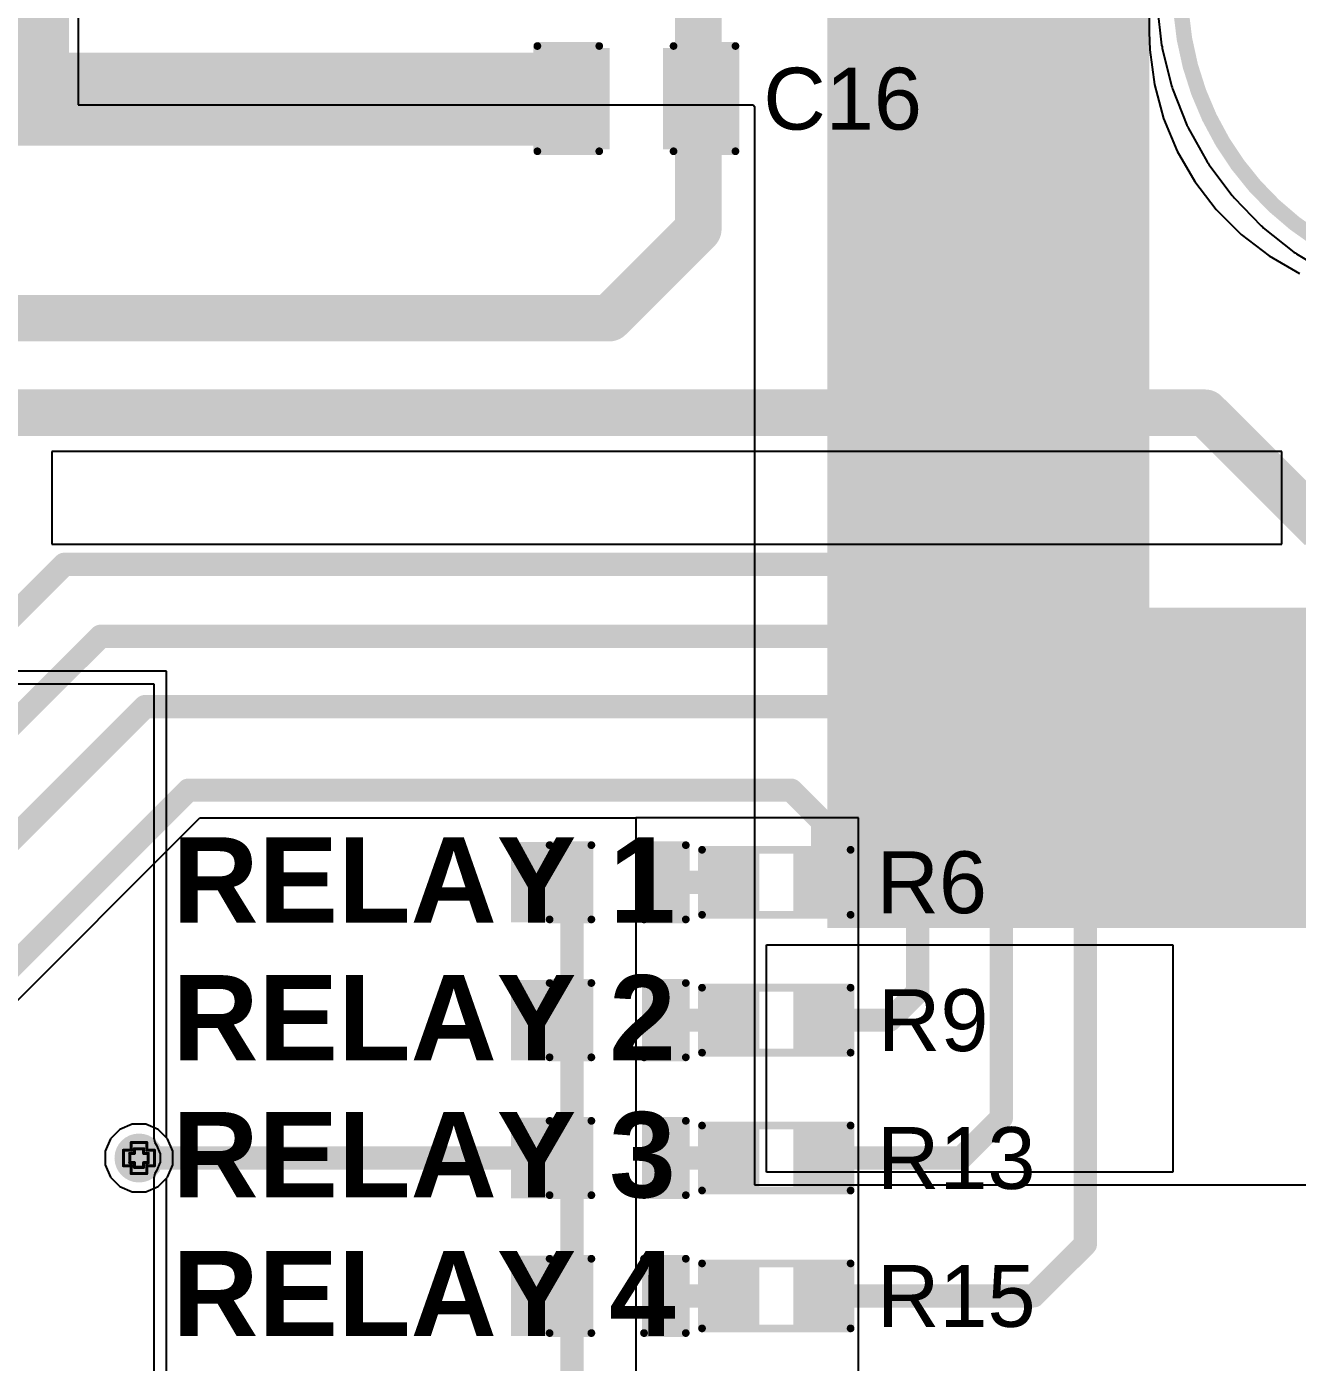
# Model space of a CAD drawing. Header units: inches. Extents: x -7 to 5163, y -3 to 5149.
# Drawn here: x 60.47 to 81.32, y 139.91 to 161.84 of the extents above; entities that cross this region are included whole.
import ezdxf

# ---------------------------------------------------------------- set-up
doc = ezdxf.new("R2010")
doc.units = ezdxf.units.IN
for name, color, linetype in [('Board Outline', 216, 'Continuous'), ('Bottom Layer', 5, 'Continuous'), ('Bottom Solder', 6, 'Continuous'), ('Drill Drawing', 1, 'Continuous'), ('GND', 76, 'Continuous'), ('PWR', 16, 'Continuous'), ('Top Layer', 1, 'Continuous'), ('Top Overlay', 2, 'Continuous'), ('Top Paste', 8, 'Continuous'), ('Top Solder', 216, 'Continuous'), ('Via Holes', 16, 'Continuous')]:
    doc.layers.add(name, color=color, linetype=linetype)
doc.styles.add('Arial', font='', dxfattribs={"height": 0.2})
doc.styles.add('Arial_Bold', font='', dxfattribs={"height": 0.2})
doc.styles.get('Arial').set_extended_font_data('Arial')
doc.styles.get('Arial_Bold').set_extended_font_data('Arial', bold=True)

# ---------------------------------------------------------------- blocks, each defined once
blk = doc.blocks.new('R___0603_19')
at = {"layer": 'Top Layer'}
for points in [[(-0.381, 0.4445), (-0.381, -0.4445), (-1.143, -0.4445), (-1.143, 0.4445)], [(1.143, 0.4445), (1.143, -0.4445), (0.381, -0.4445), (0.381, 0.4445)]]:
    blk.add_hatch(color=1, dxfattribs=at).paths.add_polyline_path(points)
at = {"layer": 'Top Paste'}
for points in [[(-0.381, 0.4445), (-0.381, -0.4445), (-1.143, -0.4445), (-1.143, 0.4445)], [(1.143, 0.4445), (1.143, -0.4445), (0.381, -0.4445), (0.381, 0.4445)]]:
    blk.add_hatch(color=8, dxfattribs=at).paths.add_polyline_path(points)
at = {"layer": 'Top Solder'}
for points in [[(-0.2794, 0.5461), (-0.2794, -0.5461), (-1.2446, -0.5461), (-1.2446, 0.5461)], [(1.2446, 0.5461), (1.2446, -0.5461), (0.2794, -0.5461), (0.2794, 0.5461)]]:
    blk.add_hatch(color=216, dxfattribs=at).paths.add_polyline_path(points)
at = {"layer": 'Top Overlay'}
for points in [[(-1.2192, -0.5334, 0.127, 0.127, 0), (-1.2192, 0.5334, 0.127, 0.127, 0)], [(-1.2192, 0.5334, 0.127, 0.127, 0), (1.2192, 0.5334, 0.127, 0.127, 0)], [(1.2192, -0.5334, 0.127, 0.127, 0), (1.2192, 0.5334, 0.127, 0.127, 0)], [(-1.2192, -0.5334, 0.127, 0.127, 0), (1.2192, -0.5334, 0.127, 0.127, 0)]]:
    blk.add_lwpolyline(points, format="xyseb", dxfattribs=at)
for points in [[(-1.25095, 0.5334, 0.0635, 0.0635, 1), (-1.18745, 0.5334, 0.0635, 0.0635, 1)], [(-1.25095, 0.5334, 0.0635, 0.0635, 1), (-1.18745, 0.5334, 0.0635, 0.0635, 1)], [(1.18745, 0.5334, 0.0635, 0.0635, 1), (1.25095, 0.5334, 0.0635, 0.0635, 1)], [(1.18745, 0.5334, 0.0635, 0.0635, 1), (1.25095, 0.5334, 0.0635, 0.0635, 1)], [(-1.25095, -0.5334, 0.0635, 0.0635, 1), (-1.18745, -0.5334, 0.0635, 0.0635, 1)], [(-1.25095, -0.5334, 0.0635, 0.0635, 1), (-1.18745, -0.5334, 0.0635, 0.0635, 1)], [(1.18745, -0.5334, 0.0635, 0.0635, 1), (1.25095, -0.5334, 0.0635, 0.0635, 1)], [(1.18745, -0.5334, 0.0635, 0.0635, 1), (1.25095, -0.5334, 0.0635, 0.0635, 1)]]:
    blk.add_lwpolyline(points, format="xyseb", close=True, dxfattribs=at)
blk = doc.blocks.new('R___0603_21')
at = {"layer": 'Top Layer'}
for points in [[(-0.381, 0.4445), (-0.381, -0.4445), (-1.143, -0.4445), (-1.143, 0.4445)], [(1.143, 0.4445), (1.143, -0.4445), (0.381, -0.4445), (0.381, 0.4445)]]:
    blk.add_hatch(color=1, dxfattribs=at).paths.add_polyline_path(points)
at = {"layer": 'Top Paste'}
for points in [[(-0.381, 0.4445), (-0.381, -0.4445), (-1.143, -0.4445), (-1.143, 0.4445)], [(1.143, 0.4445), (1.143, -0.4445), (0.381, -0.4445), (0.381, 0.4445)]]:
    blk.add_hatch(color=8, dxfattribs=at).paths.add_polyline_path(points)
at = {"layer": 'Top Solder'}
for points in [[(-0.2794, 0.5461), (-0.2794, -0.5461), (-1.2446, -0.5461), (-1.2446, 0.5461)], [(1.2446, 0.5461), (1.2446, -0.5461), (0.2794, -0.5461), (0.2794, 0.5461)]]:
    blk.add_hatch(color=216, dxfattribs=at).paths.add_polyline_path(points)
at = {"layer": 'Top Overlay'}
for points in [[(-1.2192, 0.5334, 0.127, 0.127, 0), (1.2192, 0.5334, 0.127, 0.127, 0)], [(-1.2192, -0.5334, 0.127, 0.127, 0), (-1.2192, 0.5334, 0.127, 0.127, 0)], [(1.2192, -0.5334, 0.127, 0.127, 0), (1.2192, 0.5334, 0.127, 0.127, 0)], [(-1.2192, -0.5334, 0.127, 0.127, 0), (1.2192, -0.5334, 0.127, 0.127, 0)]]:
    blk.add_lwpolyline(points, format="xyseb", dxfattribs=at)
for points in [[(-1.25095, 0.5334, 0.0635, 0.0635, 1), (-1.18745, 0.5334, 0.0635, 0.0635, 1)], [(-1.25095, 0.5334, 0.0635, 0.0635, 1), (-1.18745, 0.5334, 0.0635, 0.0635, 1)], [(1.18745, 0.5334, 0.0635, 0.0635, 1), (1.25095, 0.5334, 0.0635, 0.0635, 1)], [(1.18745, 0.5334, 0.0635, 0.0635, 1), (1.25095, 0.5334, 0.0635, 0.0635, 1)], [(-1.25095, -0.5334, 0.0635, 0.0635, 1), (-1.18745, -0.5334, 0.0635, 0.0635, 1)], [(-1.25095, -0.5334, 0.0635, 0.0635, 1), (-1.18745, -0.5334, 0.0635, 0.0635, 1)], [(1.18745, -0.5334, 0.0635, 0.0635, 1), (1.25095, -0.5334, 0.0635, 0.0635, 1)], [(1.18745, -0.5334, 0.0635, 0.0635, 1), (1.25095, -0.5334, 0.0635, 0.0635, 1)]]:
    blk.add_lwpolyline(points, format="xyseb", close=True, dxfattribs=at)
blk = doc.blocks.new('R___0603_25')
at = {"layer": 'Top Layer'}
for points in [[(-0.381, 0.4445), (-0.381, -0.4445), (-1.143, -0.4445), (-1.143, 0.4445)], [(1.143, 0.4445), (1.143, -0.4445), (0.381, -0.4445), (0.381, 0.4445)]]:
    blk.add_hatch(color=1, dxfattribs=at).paths.add_polyline_path(points)
at = {"layer": 'Top Paste'}
for points in [[(-0.381, 0.4445), (-0.381, -0.4445), (-1.143, -0.4445), (-1.143, 0.4445)], [(1.143, 0.4445), (1.143, -0.4445), (0.381, -0.4445), (0.381, 0.4445)]]:
    blk.add_hatch(color=8, dxfattribs=at).paths.add_polyline_path(points)
at = {"layer": 'Top Solder'}
for points in [[(-0.2794, 0.5461), (-0.2794, -0.5461), (-1.2446, -0.5461), (-1.2446, 0.5461)], [(1.2446, 0.5461), (1.2446, -0.5461), (0.2794, -0.5461), (0.2794, 0.5461)]]:
    blk.add_hatch(color=216, dxfattribs=at).paths.add_polyline_path(points)
at = {"layer": 'Top Overlay'}
for points in [[(-1.2192, 0.5334, 0.127, 0.127, 0), (1.2192, 0.5334, 0.127, 0.127, 0)], [(-1.2192, -0.5334, 0.127, 0.127, 0), (-1.2192, 0.5334, 0.127, 0.127, 0)], [(1.2192, -0.5334, 0.127, 0.127, 0), (1.2192, 0.5334, 0.127, 0.127, 0)], [(-1.2192, -0.5334, 0.127, 0.127, 0), (1.2192, -0.5334, 0.127, 0.127, 0)]]:
    blk.add_lwpolyline(points, format="xyseb", dxfattribs=at)
for points in [[(-1.25095, 0.5334, 0.0635, 0.0635, 1), (-1.18745, 0.5334, 0.0635, 0.0635, 1)], [(-1.25095, 0.5334, 0.0635, 0.0635, 1), (-1.18745, 0.5334, 0.0635, 0.0635, 1)], [(1.18745, 0.5334, 0.0635, 0.0635, 1), (1.25095, 0.5334, 0.0635, 0.0635, 1)], [(1.18745, 0.5334, 0.0635, 0.0635, 1), (1.25095, 0.5334, 0.0635, 0.0635, 1)], [(-1.25095, -0.5334, 0.0635, 0.0635, 1), (-1.18745, -0.5334, 0.0635, 0.0635, 1)], [(-1.25095, -0.5334, 0.0635, 0.0635, 1), (-1.18745, -0.5334, 0.0635, 0.0635, 1)], [(1.18745, -0.5334, 0.0635, 0.0635, 1), (1.25095, -0.5334, 0.0635, 0.0635, 1)], [(1.18745, -0.5334, 0.0635, 0.0635, 1), (1.25095, -0.5334, 0.0635, 0.0635, 1)]]:
    blk.add_lwpolyline(points, format="xyseb", close=True, dxfattribs=at)
blk = doc.blocks.new('R___0603_28')
at = {"layer": 'Top Layer'}
for points in [[(-0.381, 0.4445), (-0.381, -0.4445), (-1.143, -0.4445), (-1.143, 0.4445)], [(1.143, 0.4445), (1.143, -0.4445), (0.381, -0.4445), (0.381, 0.4445)]]:
    blk.add_hatch(color=1, dxfattribs=at).paths.add_polyline_path(points)
at = {"layer": 'Top Paste'}
for points in [[(-0.381, 0.4445), (-0.381, -0.4445), (-1.143, -0.4445), (-1.143, 0.4445)], [(1.143, 0.4445), (1.143, -0.4445), (0.381, -0.4445), (0.381, 0.4445)]]:
    blk.add_hatch(color=8, dxfattribs=at).paths.add_polyline_path(points)
at = {"layer": 'Top Solder'}
for points in [[(-0.2794, 0.5461), (-0.2794, -0.5461), (-1.2446, -0.5461), (-1.2446, 0.5461)], [(1.2446, 0.5461), (1.2446, -0.5461), (0.2794, -0.5461), (0.2794, 0.5461)]]:
    blk.add_hatch(color=216, dxfattribs=at).paths.add_polyline_path(points)
at = {"layer": 'Top Overlay'}
for points in [[(-1.2192, 0.5334, 0.127, 0.127, 0), (1.2192, 0.5334, 0.127, 0.127, 0)], [(-1.2192, -0.5334, 0.127, 0.127, 0), (-1.2192, 0.5334, 0.127, 0.127, 0)], [(1.2192, -0.5334, 0.127, 0.127, 0), (1.2192, 0.5334, 0.127, 0.127, 0)], [(-1.2192, -0.5334, 0.127, 0.127, 0), (1.2192, -0.5334, 0.127, 0.127, 0)]]:
    blk.add_lwpolyline(points, format="xyseb", dxfattribs=at)
for points in [[(-1.25095, 0.5334, 0.0635, 0.0635, 1), (-1.18745, 0.5334, 0.0635, 0.0635, 1)], [(-1.25095, 0.5334, 0.0635, 0.0635, 1), (-1.18745, 0.5334, 0.0635, 0.0635, 1)], [(1.18745, 0.5334, 0.0635, 0.0635, 1), (1.25095, 0.5334, 0.0635, 0.0635, 1)], [(1.18745, 0.5334, 0.0635, 0.0635, 1), (1.25095, 0.5334, 0.0635, 0.0635, 1)], [(-1.25095, -0.5334, 0.0635, 0.0635, 1), (-1.18745, -0.5334, 0.0635, 0.0635, 1)], [(-1.25095, -0.5334, 0.0635, 0.0635, 1), (-1.18745, -0.5334, 0.0635, 0.0635, 1)], [(1.18745, -0.5334, 0.0635, 0.0635, 1), (1.25095, -0.5334, 0.0635, 0.0635, 1)], [(1.18745, -0.5334, 0.0635, 0.0635, 1), (1.25095, -0.5334, 0.0635, 0.0635, 1)]]:
    blk.add_lwpolyline(points, format="xyseb", close=True, dxfattribs=at)
blk = doc.blocks.new('LED_0603_37')
at = {"layer": 'Top Layer'}
for points in [[(-1, 0.5), (-0.5, 0.5), (-0.5, -0.5), (-1, -0.5)], [(0.5, 0.5), (1, 0.5), (1, -0.5), (0.5, -0.5)]]:
    blk.add_hatch(color=1, dxfattribs=at).paths.add_polyline_path(points)
at = {"layer": 'Top Overlay'}
blk.add_hatch(color=2, dxfattribs=at).paths.add_polyline_path([(1.118, -0.66), (1.753, -0.66), (1.753, 0.66), (1.118, 0.66)])
at = {"layer": 'Top Paste'}
for points in [[(-1, 0.5), (-0.5, 0.5), (-0.5, -0.5), (-1, -0.5)], [(0.5, 0.5), (1, 0.5), (1, -0.5), (0.5, -0.5)]]:
    blk.add_hatch(color=8, dxfattribs=at).paths.add_polyline_path(points)
at = {"layer": 'Top Solder'}
for points in [[(-1.102, 0.602), (-0.398, 0.602), (-0.398, -0.602), (-1.102, -0.602)], [(0.398, 0.602), (1.102, 0.602), (1.102, -0.602), (0.398, -0.602)]]:
    blk.add_hatch(color=216, dxfattribs=at).paths.add_polyline_path(points)
at = {"layer": 'Top Overlay'}
for points in [[(-1.118, 0.61, 0.127, 0.127, 0), (-1.118, -0.61, 0.127, 0.127, 0)], [(-0.432, 0.61, 0.127, 0.127, 0), (-1.118, 0.61, 0.127, 0.127, 0)], [(1.118, 0.61, 0.127, 0.127, 0), (0.432, 0.61, 0.127, 0.127, 0)], [(1.118, 0.61, 0.127, 0.127, 0), (1.118, -0.61, 0.127, 0.127, 0)], [(-0.432, -0.61, 0.127, 0.127, 0), (-1.118, -0.61, 0.127, 0.127, 0)], [(1.118, -0.61, 0.127, 0.127, 0), (0.432, -0.61, 0.127, 0.127, 0)]]:
    blk.add_lwpolyline(points, format="xyseb", dxfattribs=at)
for points in [[(-1.149, 0.61, 0.0635, 0.0635, 1), (-1.086, 0.61, 0.0635, 0.0635, 1)], [(-1.149, 0.61, 0.0635, 0.0635, 1), (-1.086, 0.61, 0.0635, 0.0635, 1)], [(-0.464, 0.61, 0.0635, 0.0635, 1), (-0.4, 0.61, 0.0635, 0.0635, 1)], [(0.4, 0.61, 0.0635, 0.0635, 1), (0.464, 0.61, 0.0635, 0.0635, 1)], [(1.086, 0.61, 0.0635, 0.0635, 1), (1.149, 0.61, 0.0635, 0.0635, 1)], [(1.086, 0.61, 0.0635, 0.0635, 1), (1.149, 0.61, 0.0635, 0.0635, 1)], [(-1.149, -0.61, 0.0635, 0.0635, 1), (-1.086, -0.61, 0.0635, 0.0635, 1)], [(-1.149, -0.61, 0.0635, 0.0635, 1), (-1.086, -0.61, 0.0635, 0.0635, 1)], [(-0.464, -0.61, 0.0635, 0.0635, 1), (-0.4, -0.61, 0.0635, 0.0635, 1)], [(0.4, -0.61, 0.0635, 0.0635, 1), (0.464, -0.61, 0.0635, 0.0635, 1)], [(1.086, -0.61, 0.0635, 0.0635, 1), (1.149, -0.61, 0.0635, 0.0635, 1)], [(1.086, -0.61, 0.0635, 0.0635, 1), (1.149, -0.61, 0.0635, 0.0635, 1)]]:
    blk.add_lwpolyline(points, format="xyseb", close=True, dxfattribs=at)
blk = doc.blocks.new('LED_0603_39')
at = {"layer": 'Top Layer'}
for points in [[(-1, 0.5), (-0.5, 0.5), (-0.5, -0.5), (-1, -0.5)], [(0.5, 0.5), (1, 0.5), (1, -0.5), (0.5, -0.5)]]:
    blk.add_hatch(color=1, dxfattribs=at).paths.add_polyline_path(points)
at = {"layer": 'Top Overlay'}
blk.add_hatch(color=2, dxfattribs=at).paths.add_polyline_path([(1.118, -0.66), (1.753, -0.66), (1.753, 0.66), (1.118, 0.66)])
at = {"layer": 'Top Paste'}
for points in [[(-1, 0.5), (-0.5, 0.5), (-0.5, -0.5), (-1, -0.5)], [(0.5, 0.5), (1, 0.5), (1, -0.5), (0.5, -0.5)]]:
    blk.add_hatch(color=8, dxfattribs=at).paths.add_polyline_path(points)
at = {"layer": 'Top Solder'}
for points in [[(-1.102, 0.602), (-0.398, 0.602), (-0.398, -0.602), (-1.102, -0.602)], [(0.398, 0.602), (1.102, 0.602), (1.102, -0.602), (0.398, -0.602)]]:
    blk.add_hatch(color=216, dxfattribs=at).paths.add_polyline_path(points)
at = {"layer": 'Top Overlay'}
for points in [[(-0.432, 0.61, 0.127, 0.127, 0), (-1.118, 0.61, 0.127, 0.127, 0)], [(-1.118, 0.61, 0.127, 0.127, 0), (-1.118, -0.61, 0.127, 0.127, 0)], [(1.118, 0.61, 0.127, 0.127, 0), (0.432, 0.61, 0.127, 0.127, 0)], [(1.118, 0.61, 0.127, 0.127, 0), (1.118, -0.61, 0.127, 0.127, 0)], [(-0.432, -0.61, 0.127, 0.127, 0), (-1.118, -0.61, 0.127, 0.127, 0)], [(1.118, -0.61, 0.127, 0.127, 0), (0.432, -0.61, 0.127, 0.127, 0)]]:
    blk.add_lwpolyline(points, format="xyseb", dxfattribs=at)
for points in [[(-1.149, 0.61, 0.0635, 0.0635, 1), (-1.086, 0.61, 0.0635, 0.0635, 1)], [(-1.149, 0.61, 0.0635, 0.0635, 1), (-1.086, 0.61, 0.0635, 0.0635, 1)], [(-0.464, 0.61, 0.0635, 0.0635, 1), (-0.4, 0.61, 0.0635, 0.0635, 1)], [(0.4, 0.61, 0.0635, 0.0635, 1), (0.464, 0.61, 0.0635, 0.0635, 1)], [(1.086, 0.61, 0.0635, 0.0635, 1), (1.149, 0.61, 0.0635, 0.0635, 1)], [(1.086, 0.61, 0.0635, 0.0635, 1), (1.149, 0.61, 0.0635, 0.0635, 1)], [(-1.149, -0.61, 0.0635, 0.0635, 1), (-1.086, -0.61, 0.0635, 0.0635, 1)], [(-1.149, -0.61, 0.0635, 0.0635, 1), (-1.086, -0.61, 0.0635, 0.0635, 1)], [(-0.464, -0.61, 0.0635, 0.0635, 1), (-0.4, -0.61, 0.0635, 0.0635, 1)], [(0.4, -0.61, 0.0635, 0.0635, 1), (0.464, -0.61, 0.0635, 0.0635, 1)], [(1.086, -0.61, 0.0635, 0.0635, 1), (1.149, -0.61, 0.0635, 0.0635, 1)], [(1.086, -0.61, 0.0635, 0.0635, 1), (1.149, -0.61, 0.0635, 0.0635, 1)]]:
    blk.add_lwpolyline(points, format="xyseb", close=True, dxfattribs=at)
blk = doc.blocks.new('LED_0603_41')
at = {"layer": 'Top Layer'}
for points in [[(-1, 0.5), (-0.5, 0.5), (-0.5, -0.5), (-1, -0.5)], [(0.5, 0.5), (1, 0.5), (1, -0.5), (0.5, -0.5)]]:
    blk.add_hatch(color=1, dxfattribs=at).paths.add_polyline_path(points)
at = {"layer": 'Top Overlay'}
blk.add_hatch(color=2, dxfattribs=at).paths.add_polyline_path([(1.118, -0.66), (1.753, -0.66), (1.753, 0.66), (1.118, 0.66)])
at = {"layer": 'Top Paste'}
for points in [[(-1, 0.5), (-0.5, 0.5), (-0.5, -0.5), (-1, -0.5)], [(0.5, 0.5), (1, 0.5), (1, -0.5), (0.5, -0.5)]]:
    blk.add_hatch(color=8, dxfattribs=at).paths.add_polyline_path(points)
at = {"layer": 'Top Solder'}
for points in [[(-1.102, 0.602), (-0.398, 0.602), (-0.398, -0.602), (-1.102, -0.602)], [(0.398, 0.602), (1.102, 0.602), (1.102, -0.602), (0.398, -0.602)]]:
    blk.add_hatch(color=216, dxfattribs=at).paths.add_polyline_path(points)
at = {"layer": 'Top Overlay'}
for points in [[(-0.432, 0.61, 0.127, 0.127, 0), (-1.118, 0.61, 0.127, 0.127, 0)], [(-1.118, 0.61, 0.127, 0.127, 0), (-1.118, -0.61, 0.127, 0.127, 0)], [(1.118, 0.61, 0.127, 0.127, 0), (0.432, 0.61, 0.127, 0.127, 0)], [(1.118, 0.61, 0.127, 0.127, 0), (1.118, -0.61, 0.127, 0.127, 0)], [(-0.432, -0.61, 0.127, 0.127, 0), (-1.118, -0.61, 0.127, 0.127, 0)], [(1.118, -0.61, 0.127, 0.127, 0), (0.432, -0.61, 0.127, 0.127, 0)]]:
    blk.add_lwpolyline(points, format="xyseb", dxfattribs=at)
for points in [[(-1.149, 0.61, 0.0635, 0.0635, 1), (-1.086, 0.61, 0.0635, 0.0635, 1)], [(-1.149, 0.61, 0.0635, 0.0635, 1), (-1.086, 0.61, 0.0635, 0.0635, 1)], [(-0.464, 0.61, 0.0635, 0.0635, 1), (-0.4, 0.61, 0.0635, 0.0635, 1)], [(0.4, 0.61, 0.0635, 0.0635, 1), (0.464, 0.61, 0.0635, 0.0635, 1)], [(1.086, 0.61, 0.0635, 0.0635, 1), (1.149, 0.61, 0.0635, 0.0635, 1)], [(1.086, 0.61, 0.0635, 0.0635, 1), (1.149, 0.61, 0.0635, 0.0635, 1)], [(-1.149, -0.61, 0.0635, 0.0635, 1), (-1.086, -0.61, 0.0635, 0.0635, 1)], [(-1.149, -0.61, 0.0635, 0.0635, 1), (-1.086, -0.61, 0.0635, 0.0635, 1)], [(-0.464, -0.61, 0.0635, 0.0635, 1), (-0.4, -0.61, 0.0635, 0.0635, 1)], [(0.4, -0.61, 0.0635, 0.0635, 1), (0.464, -0.61, 0.0635, 0.0635, 1)], [(1.086, -0.61, 0.0635, 0.0635, 1), (1.149, -0.61, 0.0635, 0.0635, 1)], [(1.086, -0.61, 0.0635, 0.0635, 1), (1.149, -0.61, 0.0635, 0.0635, 1)]]:
    blk.add_lwpolyline(points, format="xyseb", close=True, dxfattribs=at)
blk = doc.blocks.new('LED_0603_43')
at = {"layer": 'Top Layer'}
for points in [[(-1, 0.5), (-0.5, 0.5), (-0.5, -0.5), (-1, -0.5)], [(0.5, 0.5), (1, 0.5), (1, -0.5), (0.5, -0.5)]]:
    blk.add_hatch(color=1, dxfattribs=at).paths.add_polyline_path(points)
at = {"layer": 'Top Overlay'}
blk.add_hatch(color=2, dxfattribs=at).paths.add_polyline_path([(1.118, -0.66), (1.753, -0.66), (1.753, 0.66), (1.118, 0.66)])
at = {"layer": 'Top Paste'}
for points in [[(-1, 0.5), (-0.5, 0.5), (-0.5, -0.5), (-1, -0.5)], [(0.5, 0.5), (1, 0.5), (1, -0.5), (0.5, -0.5)]]:
    blk.add_hatch(color=8, dxfattribs=at).paths.add_polyline_path(points)
at = {"layer": 'Top Solder'}
for points in [[(-1.102, 0.602), (-0.398, 0.602), (-0.398, -0.602), (-1.102, -0.602)], [(0.398, 0.602), (1.102, 0.602), (1.102, -0.602), (0.398, -0.602)]]:
    blk.add_hatch(color=216, dxfattribs=at).paths.add_polyline_path(points)
at = {"layer": 'Top Overlay'}
for points in [[(-0.432, 0.61, 0.127, 0.127, 0), (-1.118, 0.61, 0.127, 0.127, 0)], [(-1.118, 0.61, 0.127, 0.127, 0), (-1.118, -0.61, 0.127, 0.127, 0)], [(1.118, 0.61, 0.127, 0.127, 0), (0.432, 0.61, 0.127, 0.127, 0)], [(1.118, 0.61, 0.127, 0.127, 0), (1.118, -0.61, 0.127, 0.127, 0)], [(-0.432, -0.61, 0.127, 0.127, 0), (-1.118, -0.61, 0.127, 0.127, 0)], [(1.118, -0.61, 0.127, 0.127, 0), (0.432, -0.61, 0.127, 0.127, 0)]]:
    blk.add_lwpolyline(points, format="xyseb", dxfattribs=at)
for points in [[(-1.149, 0.61, 0.0635, 0.0635, 1), (-1.086, 0.61, 0.0635, 0.0635, 1)], [(-1.149, 0.61, 0.0635, 0.0635, 1), (-1.086, 0.61, 0.0635, 0.0635, 1)], [(-0.464, 0.61, 0.0635, 0.0635, 1), (-0.4, 0.61, 0.0635, 0.0635, 1)], [(0.4, 0.61, 0.0635, 0.0635, 1), (0.464, 0.61, 0.0635, 0.0635, 1)], [(1.086, 0.61, 0.0635, 0.0635, 1), (1.149, 0.61, 0.0635, 0.0635, 1)], [(1.086, 0.61, 0.0635, 0.0635, 1), (1.149, 0.61, 0.0635, 0.0635, 1)], [(-1.149, -0.61, 0.0635, 0.0635, 1), (-1.086, -0.61, 0.0635, 0.0635, 1)], [(-1.149, -0.61, 0.0635, 0.0635, 1), (-1.086, -0.61, 0.0635, 0.0635, 1)], [(-0.464, -0.61, 0.0635, 0.0635, 1), (-0.4, -0.61, 0.0635, 0.0635, 1)], [(0.4, -0.61, 0.0635, 0.0635, 1), (0.464, -0.61, 0.0635, 0.0635, 1)], [(1.086, -0.61, 0.0635, 0.0635, 1), (1.149, -0.61, 0.0635, 0.0635, 1)], [(1.086, -0.61, 0.0635, 0.0635, 1), (1.149, -0.61, 0.0635, 0.0635, 1)]]:
    blk.add_lwpolyline(points, format="xyseb", close=True, dxfattribs=at)
blk = doc.blocks.new('C___0805_77')
at = {"layer": 'Top Layer'}
for points in [[(-1.524, 0.762), (-0.508, 0.762), (-0.508, -0.762), (-1.524, -0.762)], [(0.508, 0.762), (1.524, 0.762), (1.524, -0.762), (0.508, -0.762)]]:
    blk.add_hatch(color=1, dxfattribs=at).paths.add_polyline_path(points)
at = {"layer": 'Top Paste'}
for points in [[(-1.524, 0.762), (-0.508, 0.762), (-0.508, -0.762), (-1.524, -0.762)], [(0.508, 0.762), (1.524, 0.762), (1.524, -0.762), (0.508, -0.762)]]:
    blk.add_hatch(color=8, dxfattribs=at).paths.add_polyline_path(points)
at = {"layer": 'Top Solder'}
for points in [[(-1.594, 0.832), (-0.438, 0.832), (-0.438, -0.832), (-1.594, -0.832)], [(0.438, 0.832), (1.594, 0.832), (1.594, -0.832), (0.438, -0.832)]]:
    blk.add_hatch(color=216, dxfattribs=at).paths.add_polyline_path(points)
at = {"layer": 'Top Overlay'}
for points in [[(-1.626, 0.864, 0.127, 0.127, 0), (-1.626, -0.864, 0.127, 0.127, 0)], [(-0.61, 0.864, 0.127, 0.127, 0), (-1.626, 0.864, 0.127, 0.127, 0)], [(1.626, 0.864, 0.127, 0.127, 0), (0.61, 0.864, 0.127, 0.127, 0)], [(1.626, 0.864, 0.127, 0.127, 0), (1.626, -0.864, 0.127, 0.127, 0)], [(-0.61, -0.864, 0.127, 0.127, 0), (-1.626, -0.864, 0.127, 0.127, 0)], [(1.626, -0.864, 0.127, 0.127, 0), (0.61, -0.864, 0.127, 0.127, 0)]]:
    blk.add_lwpolyline(points, format="xyseb", dxfattribs=at)
for points in [[(-1.657, 0.864, 0.0635, 0.0635, 1), (-1.594, 0.864, 0.0635, 0.0635, 1)], [(-1.657, 0.864, 0.0635, 0.0635, 1), (-1.594, 0.864, 0.0635, 0.0635, 1)], [(-0.641, 0.864, 0.0635, 0.0635, 1), (-0.578, 0.864, 0.0635, 0.0635, 1)], [(0.578, 0.864, 0.0635, 0.0635, 1), (0.641, 0.864, 0.0635, 0.0635, 1)], [(1.594, 0.864, 0.0635, 0.0635, 1), (1.657, 0.864, 0.0635, 0.0635, 1)], [(1.594, 0.864, 0.0635, 0.0635, 1), (1.657, 0.864, 0.0635, 0.0635, 1)], [(-1.657, -0.864, 0.0635, 0.0635, 1), (-1.594, -0.864, 0.0635, 0.0635, 1)], [(-1.657, -0.864, 0.0635, 0.0635, 1), (-1.594, -0.864, 0.0635, 0.0635, 1)], [(-0.641, -0.864, 0.0635, 0.0635, 1), (-0.578, -0.864, 0.0635, 0.0635, 1)], [(0.578, -0.864, 0.0635, 0.0635, 1), (0.641, -0.864, 0.0635, 0.0635, 1)], [(1.594, -0.864, 0.0635, 0.0635, 1), (1.657, -0.864, 0.0635, 0.0635, 1)], [(1.594, -0.864, 0.0635, 0.0635, 1), (1.657, -0.864, 0.0635, 0.0635, 1)]]:
    blk.add_lwpolyline(points, format="xyseb", close=True, dxfattribs=at)

msp = doc.modelspace()

# ---------------------------------------------------------------- hatches: boundary and pattern name
at = {"layer": 'Bottom Layer'}
for points in [[(73.609, 147.879), (78.892, 147.879), (78.892, 185.445), (73.609, 185.445)], [(73.609, 147.041), (182.601, 147.041), (182.601, 152.298), (73.609, 152.298)]]:
    msp.add_hatch(color=5, dxfattribs=at).paths.add_polyline_path(points)
h = msp.add_hatch(color=5, dxfattribs=at)
edge = h.paths.add_edge_path()
edge.add_arc((62.312, 143.262), 0.3, 0, 360)
at = {"layer": 'Bottom Solder'}
h = msp.add_hatch(color=6, dxfattribs=at)
edge = h.paths.add_edge_path()
edge.add_arc((62.312, 143.262), 0.402, 0, 360)
at = {"layer": 'GND'}
h = msp.add_hatch(color=76, dxfattribs=at)
edge = h.paths.add_edge_path()
edge.add_arc((62.312, 143.262), 0.3, 0, 360)
at = {"layer": 'PWR'}
h = msp.add_hatch(color=16, dxfattribs=at)
edge = h.paths.add_edge_path()
edge.add_arc((62.312, 143.262), 0.3, 0, 360)
at = {"layer": 'Top Layer'}
for points in [[(57.69, 159.884), (61.164, 159.884), (61.164, 172.568), (57.69, 172.568)], [(57.69, 159.884), (69.967, 159.884), (69.967, 161.408), (57.69, 161.408)]]:
    msp.add_hatch(color=1, dxfattribs=at).paths.add_polyline_path(points)
h = msp.add_hatch(color=1, dxfattribs=at)
edge = h.paths.add_edge_path()
edge.add_arc((62.312, 143.262), 0.3, 0, 360)
at = {"layer": 'Top Solder'}
h = msp.add_hatch(color=216, dxfattribs=at)
edge = h.paths.add_edge_path()
edge.add_arc((62.312, 143.262), 0.402, 0, 360)
at = {"layer": 'Via Holes'}
h = msp.add_hatch(color=7, dxfattribs=at)
edge = h.paths.add_edge_path()
edge.add_arc((62.312, 143.262), 0.15, 0, 360)

# ---------------------------------------------------------------- linework, layer by layer
at = {"layer": 'Board Outline'}
msp.add_lwpolyline([(84.202, 157.576, 0.254, 0.254, -0.414214), (79.4, 162.53, 0.254, 0.254, 0)], format="xyseb", dxfattribs=at)
at = {"layer": 'Bottom Layer'}
for p, q in [((61.316, 169.088), (61.316, 160.553)), ((61.316, 160.553), (72.39, 160.553)), ((72.39, 160.553), (72.415, 160.528)), ((72.415, 160.528), (72.415, 142.824)), ((62.763, 151.257), (52.705, 151.257)), ((62.763, 143.594), (62.763, 151.257)), ((52.705, 151.05), (62.556, 151.05)), ((62.556, 151.05), (62.556, 143.594)), ((72.612, 143.031), (72.612, 146.761)), ((72.612, 146.761), (79.28, 146.761)), ((79.28, 146.761), (79.28, 143.031)), ((62.556, 143.594), (62.556, 143.594)), ((62.556, 143.594), (62.572, 143.515)), ((62.572, 143.515), (62.6, 143.472)), ((62.6, 143.472), (62.659, 143.331)), ((62.782, 143.576), (62.763, 143.594)), ((62.866, 143.372), (62.782, 143.576)), ((62.659, 143.193), (62.6, 143.051)), ((62.659, 143.331), (62.659, 143.193)), ((62.866, 143.152), (62.866, 143.372)), ((62.572, 143.009), (62.556, 142.93)), ((62.6, 143.051), (62.572, 143.009)), ((62.782, 142.948), (62.866, 143.152)), ((79.28, 143.031), (72.612, 143.031)), ((62.556, 142.93), (62.556, 142.93)), ((62.556, 142.93), (62.556, 136.803)), ((62.763, 142.93), (62.782, 142.948)), ((62.763, 136.803), (62.763, 142.93)), ((72.415, 142.824), (95.428, 142.824))]:
    msp.add_line(p, q, dxfattribs=at)
at = {"layer": 'Drill Drawing'}
for points in [[(62.058, 143.135, 0.0508, 0.0508, 0), (62.058, 143.389, 0.0508, 0.0508, 0)], [(62.058, 143.389, 0.0508, 0.0508, 0), (62.185, 143.389, 0.0508, 0.0508, 0)], [(62.185, 143.389, 0.0508, 0.0508, 0), (62.185, 143.516, 0.0508, 0.0508, 0)], [(62.185, 143.516, 0.0508, 0.0508, 0), (62.439, 143.516, 0.0508, 0.0508, 0)], [(62.236, 143.338, 0.0508, 0.0508, 0), (62.236, 143.414, 0.0508, 0.0508, 0)], [(62.236, 143.414, 0.0508, 0.0508, 0), (62.388, 143.414, 0.0508, 0.0508, 0)], [(62.388, 143.338, 0.0508, 0.0508, 0), (62.388, 143.414, 0.0508, 0.0508, 0)], [(62.439, 143.389, 0.0508, 0.0508, 0), (62.439, 143.516, 0.0508, 0.0508, 0)], [(62.439, 143.389, 0.0508, 0.0508, 0), (62.566, 143.389, 0.0508, 0.0508, 0)], [(62.566, 143.135, 0.0508, 0.0508, 0), (62.566, 143.389, 0.0508, 0.0508, 0)], [(62.16, 143.186, 0.0508, 0.0508, 0), (62.16, 143.338, 0.0508, 0.0508, 0)], [(62.16, 143.338, 0.0508, 0.0508, 0), (62.236, 143.338, 0.0508, 0.0508, 0)], [(62.16, 143.186, 0.0508, 0.0508, 0), (62.236, 143.186, 0.0508, 0.0508, 0)], [(62.236, 143.109, 0.0508, 0.0508, 0), (62.236, 143.186, 0.0508, 0.0508, 0)], [(62.388, 143.338, 0.0508, 0.0508, 0), (62.464, 143.338, 0.0508, 0.0508, 0)], [(62.388, 143.186, 0.0508, 0.0508, 0), (62.464, 143.186, 0.0508, 0.0508, 0)], [(62.388, 143.109, 0.0508, 0.0508, 0), (62.388, 143.186, 0.0508, 0.0508, 0)], [(62.464, 143.186, 0.0508, 0.0508, 0), (62.464, 143.338, 0.0508, 0.0508, 0)], [(62.058, 143.135, 0.0508, 0.0508, 0), (62.185, 143.135, 0.0508, 0.0508, 0)], [(62.185, 143.008, 0.0508, 0.0508, 0), (62.185, 143.135, 0.0508, 0.0508, 0)], [(62.185, 143.008, 0.0508, 0.0508, 0), (62.439, 143.008, 0.0508, 0.0508, 0)], [(62.236, 143.109, 0.0508, 0.0508, 0), (62.388, 143.109, 0.0508, 0.0508, 0)], [(62.439, 143.135, 0.0508, 0.0508, 0), (62.566, 143.135, 0.0508, 0.0508, 0)], [(62.439, 143.008, 0.0508, 0.0508, 0), (62.439, 143.135, 0.0508, 0.0508, 0)]]:
    msp.add_lwpolyline(points, format="xyseb", dxfattribs=at)
for points in [[(62.045, 143.389, 0.0254, 0.0254, 1), (62.071, 143.389, 0.0254, 0.0254, 1)], [(62.045, 143.389, 0.0254, 0.0254, 1), (62.071, 143.389, 0.0254, 0.0254, 1)], [(62.172, 143.516, 0.0254, 0.0254, 1), (62.198, 143.516, 0.0254, 0.0254, 1)], [(62.172, 143.516, 0.0254, 0.0254, 1), (62.198, 143.516, 0.0254, 0.0254, 1)], [(62.172, 143.389, 0.0254, 0.0254, 1), (62.198, 143.389, 0.0254, 0.0254, 1)], [(62.172, 143.389, 0.0254, 0.0254, 1), (62.198, 143.389, 0.0254, 0.0254, 1)], [(62.223, 143.414, 0.0254, 0.0254, 1), (62.249, 143.414, 0.0254, 0.0254, 1)], [(62.223, 143.414, 0.0254, 0.0254, 1), (62.249, 143.414, 0.0254, 0.0254, 1)], [(62.376, 143.414, 0.0254, 0.0254, 1), (62.401, 143.414, 0.0254, 0.0254, 1)], [(62.376, 143.414, 0.0254, 0.0254, 1), (62.401, 143.414, 0.0254, 0.0254, 1)], [(62.426, 143.516, 0.0254, 0.0254, 1), (62.452, 143.516, 0.0254, 0.0254, 1)], [(62.426, 143.516, 0.0254, 0.0254, 1), (62.452, 143.516, 0.0254, 0.0254, 1)], [(62.426, 143.389, 0.0254, 0.0254, 1), (62.452, 143.389, 0.0254, 0.0254, 1)], [(62.426, 143.389, 0.0254, 0.0254, 1), (62.452, 143.389, 0.0254, 0.0254, 1)], [(62.553, 143.389, 0.0254, 0.0254, 1), (62.579, 143.389, 0.0254, 0.0254, 1)], [(62.553, 143.389, 0.0254, 0.0254, 1), (62.579, 143.389, 0.0254, 0.0254, 1)], [(62.147, 143.338, 0.0254, 0.0254, 1), (62.172, 143.338, 0.0254, 0.0254, 1)], [(62.147, 143.338, 0.0254, 0.0254, 1), (62.172, 143.338, 0.0254, 0.0254, 1)], [(62.147, 143.186, 0.0254, 0.0254, 1), (62.172, 143.186, 0.0254, 0.0254, 1)], [(62.147, 143.186, 0.0254, 0.0254, 1), (62.172, 143.186, 0.0254, 0.0254, 1)], [(62.223, 143.338, 0.0254, 0.0254, 1), (62.249, 143.338, 0.0254, 0.0254, 1)], [(62.223, 143.338, 0.0254, 0.0254, 1), (62.249, 143.338, 0.0254, 0.0254, 1)], [(62.223, 143.186, 0.0254, 0.0254, 1), (62.249, 143.186, 0.0254, 0.0254, 1)], [(62.223, 143.186, 0.0254, 0.0254, 1), (62.249, 143.186, 0.0254, 0.0254, 1)], [(62.376, 143.338, 0.0254, 0.0254, 1), (62.401, 143.338, 0.0254, 0.0254, 1)], [(62.376, 143.338, 0.0254, 0.0254, 1), (62.401, 143.338, 0.0254, 0.0254, 1)], [(62.376, 143.186, 0.0254, 0.0254, 1), (62.401, 143.186, 0.0254, 0.0254, 1)], [(62.376, 143.186, 0.0254, 0.0254, 1), (62.401, 143.186, 0.0254, 0.0254, 1)], [(62.452, 143.338, 0.0254, 0.0254, 1), (62.477, 143.338, 0.0254, 0.0254, 1)], [(62.452, 143.338, 0.0254, 0.0254, 1), (62.477, 143.338, 0.0254, 0.0254, 1)], [(62.452, 143.186, 0.0254, 0.0254, 1), (62.477, 143.186, 0.0254, 0.0254, 1)], [(62.452, 143.186, 0.0254, 0.0254, 1), (62.477, 143.186, 0.0254, 0.0254, 1)], [(62.045, 143.135, 0.0254, 0.0254, 1), (62.071, 143.135, 0.0254, 0.0254, 1)], [(62.045, 143.135, 0.0254, 0.0254, 1), (62.071, 143.135, 0.0254, 0.0254, 1)], [(62.172, 143.135, 0.0254, 0.0254, 1), (62.198, 143.135, 0.0254, 0.0254, 1)], [(62.172, 143.135, 0.0254, 0.0254, 1), (62.198, 143.135, 0.0254, 0.0254, 1)], [(62.172, 143.008, 0.0254, 0.0254, 1), (62.198, 143.008, 0.0254, 0.0254, 1)], [(62.172, 143.008, 0.0254, 0.0254, 1), (62.198, 143.008, 0.0254, 0.0254, 1)], [(62.223, 143.109, 0.0254, 0.0254, 1), (62.249, 143.109, 0.0254, 0.0254, 1)], [(62.223, 143.109, 0.0254, 0.0254, 1), (62.249, 143.109, 0.0254, 0.0254, 1)], [(62.376, 143.109, 0.0254, 0.0254, 1), (62.401, 143.109, 0.0254, 0.0254, 1)], [(62.376, 143.109, 0.0254, 0.0254, 1), (62.401, 143.109, 0.0254, 0.0254, 1)], [(62.426, 143.135, 0.0254, 0.0254, 1), (62.452, 143.135, 0.0254, 0.0254, 1)], [(62.426, 143.135, 0.0254, 0.0254, 1), (62.452, 143.135, 0.0254, 0.0254, 1)], [(62.426, 143.008, 0.0254, 0.0254, 1), (62.452, 143.008, 0.0254, 0.0254, 1)], [(62.426, 143.008, 0.0254, 0.0254, 1), (62.452, 143.008, 0.0254, 0.0254, 1)], [(62.553, 143.135, 0.0254, 0.0254, 1), (62.579, 143.135, 0.0254, 0.0254, 1)], [(62.553, 143.135, 0.0254, 0.0254, 1), (62.579, 143.135, 0.0254, 0.0254, 1)]]:
    msp.add_lwpolyline(points, format="xyseb", close=True, dxfattribs=at)
at = {"layer": 'GND'}
for p, q in [((79.02, 162.166), (79.093, 161.532)), ((79.093, 161.532), (79.101, 161.508)), ((79.101, 161.508), (79.102, 161.482)), ((79.102, 161.482), (79.258, 160.863)), ((79.258, 160.863), (79.269, 160.84)), ((79.269, 160.84), (79.273, 160.815)), ((79.273, 160.815), (79.508, 160.221)), ((79.508, 160.221), (79.522, 160.2)), ((79.522, 160.2), (79.53, 160.175)), ((79.53, 160.175), (79.841, 159.618)), ((79.841, 159.618), (79.857, 159.598)), ((79.857, 159.598), (79.868, 159.575)), ((79.868, 159.575), (80.249, 159.063)), ((80.249, 159.063), (80.268, 159.046)), ((80.268, 159.046), (80.282, 159.024)), ((80.282, 159.024), (80.726, 158.566)), ((80.726, 158.566), (80.747, 158.551)), ((80.747, 158.551), (80.763, 158.532)), ((80.763, 158.532), (81.264, 158.136)), ((81.264, 158.136), (81.286, 158.124)), ((81.286, 158.124), (81.305, 158.107)), ((81.305, 158.107), (81.853, 157.779))]:
    msp.add_line(p, q, dxfattribs=at)
at = {"layer": 'PWR'}
for p, q in [((78.892, 185.428), (78.892, 161.747)), ((78.892, 161.747), (78.902, 161.458)), ((78.902, 161.458), (78.977, 160.885)), ((78.977, 160.885), (79.127, 160.327)), ((79.127, 160.327), (79.348, 159.792)), ((79.348, 159.792), (79.637, 159.292)), ((79.637, 159.292), (79.989, 158.833)), ((79.989, 158.833), (80.398, 158.424)), ((80.398, 158.424), (80.857, 158.072)), ((80.857, 158.072), (81.357, 157.783)), ((61.998, 143.731), (61.842, 143.576)), ((62.202, 143.816), (61.998, 143.731)), ((62.422, 143.816), (62.202, 143.816)), ((62.626, 143.731), (62.422, 143.816)), ((62.782, 143.576), (62.626, 143.731)), ((61.842, 143.576), (61.758, 143.372)), ((62.866, 143.372), (62.782, 143.576)), ((61.758, 143.372), (61.758, 143.152)), ((62.866, 143.152), (62.866, 143.372)), ((61.758, 143.152), (61.842, 142.948)), ((62.782, 142.948), (62.866, 143.152)), ((61.842, 142.948), (61.998, 142.792)), ((61.998, 142.792), (62.202, 142.708)), ((62.422, 142.708), (62.626, 142.792)), ((62.626, 142.792), (62.782, 142.948)), ((62.202, 142.708), (62.422, 142.708))]:
    msp.add_line(p, q, dxfattribs=at)
at = {"layer": 'Top Layer'}
for p, q in [((81.068, 154.864), (60.884, 154.864)), ((60.884, 154.864), (60.884, 153.34)), ((81.068, 153.34), (81.068, 154.864)), ((60.884, 153.34), (81.068, 153.34)), ((58.618, 144.157), (63.309, 148.848)), ((63.309, 148.848), (70.465, 148.848)), ((74.117, 148.848), (70.465, 148.848)), ((70.465, 148.848), (70.465, 128.978)), ((70.465, 148.848), (70.465, 128.978)), ((74.117, 128.978), (74.117, 148.848))]:
    msp.add_line(p, q, dxfattribs=at)
for points in [[(71.491, 160.655, 0.762, 0.762, 0), (71.491, 165.764, 0.762, 0.762, 0)], [(71.491, 158.511, 0.762, 0.762, 0), (71.491, 160.655, 0.762, 0.762, 0)], [(70.03, 157.05, 0.762, 0.762, 0), (71.491, 158.511, 0.762, 0.762, 0)], [(47.172, 157.05, 0.762, 0.762, 0), (70.03, 157.05, 0.762, 0.762, 0)], [(48.031, 155.499, 0.762, 0.762, 0), (79.809, 155.499, 0.762, 0.762, 0)], [(79.809, 155.499, 0.762, 0.762, 0), (81.716, 153.592, 0.762, 0.762, 0)], [(57.404, 149.327, 0.381, 0.381, 0), (61.087, 153.01, 0.381, 0.381, 0)], [(61.087, 153.01, 0.381, 0.381, 0), (76.667, 153.01, 0.381, 0.381, 0)], [(76.667, 153.01, 0.381, 0.381, 0), (77.843, 151.834, 0.381, 0.381, 0)], [(56.254, 146.399, 0.381, 0.381, 0), (61.683, 151.828, 0.381, 0.381, 0)], [(61.683, 151.828, 0.381, 0.381, 0), (75.171, 151.828, 0.381, 0.381, 0)], [(75.171, 151.828, 0.381, 0.381, 0), (76.463, 150.536, 0.381, 0.381, 0)], [(77.843, 141.847, 0.381, 0.381, 0), (77.843, 151.834, 0.381, 0.381, 0)], [(57.247, 145.508, 0.381, 0.381, 0), (62.412, 150.673, 0.381, 0.381, 0)], [(62.412, 150.673, 0.381, 0.381, 0), (74.143, 150.673, 0.381, 0.381, 0)], [(74.143, 150.673, 0.381, 0.381, 0), (75.09, 149.725, 0.381, 0.381, 0)], [(76.463, 143.92, 0.381, 0.381, 0), (76.463, 150.536, 0.381, 0.381, 0)], [(75.09, 145.986, 0.381, 0.381, 0), (75.09, 149.725, 0.381, 0.381, 0)], [(58.297, 144.477, 0.381, 0.381, 0), (63.122, 149.301, 0.381, 0.381, 0)], [(63.122, 149.301, 0.381, 0.381, 0), (73.015, 149.301, 0.381, 0.381, 0)], [(73.015, 149.301, 0.381, 0.381, 0), (73.533, 148.783, 0.381, 0.381, 0)], [(73.533, 147.789, 0.381, 0.381, 0), (73.533, 148.783, 0.381, 0.381, 0)], [(69.418, 145.525, 0.381, 0.381, 0), (69.418, 147.789, 0.381, 0.381, 0)], [(70.918, 147.789, 0.381, 0.381, 0), (72.009, 147.789, 0.381, 0.381, 0)], [(74.63, 145.525, 0.381, 0.381, 0), (75.09, 145.986, 0.381, 0.381, 0)], [(69.418, 143.262, 0.381, 0.381, 0), (69.418, 145.525, 0.381, 0.381, 0)], [(70.918, 145.525, 0.381, 0.381, 0), (72.009, 145.525, 0.381, 0.381, 0)], [(73.533, 145.525, 0.381, 0.381, 0), (74.63, 145.525, 0.381, 0.381, 0)], [(75.805, 143.262, 0.381, 0.381, 0), (76.463, 143.92, 0.381, 0.381, 0)], [(62.312, 143.262, 0.381, 0.381, 0), (69.418, 143.262, 0.381, 0.381, 0)], [(69.418, 140.998, 0.381, 0.381, 0), (69.418, 143.262, 0.381, 0.381, 0)], [(70.918, 143.262, 0.381, 0.381, 0), (72.009, 143.262, 0.381, 0.381, 0)], [(73.533, 143.262, 0.381, 0.381, 0), (75.805, 143.262, 0.381, 0.381, 0)], [(76.994, 140.998, 0.381, 0.381, 0), (77.843, 141.847, 0.381, 0.381, 0)], [(69.418, 138.735, 0.381, 0.381, 0), (69.418, 140.998, 0.381, 0.381, 0)], [(70.918, 140.998, 0.381, 0.381, 0), (72.009, 140.998, 0.381, 0.381, 0)], [(73.533, 140.998, 0.381, 0.381, 0), (76.994, 140.998, 0.381, 0.381, 0)]]:
    msp.add_lwpolyline(points, format="xyseb", dxfattribs=at)
for points in [[(71.301, 160.655, 0.381, 0.381, 1), (71.682, 160.655, 0.381, 0.381, 1)], [(71.301, 160.655, 0.381, 0.381, 1), (71.682, 160.655, 0.381, 0.381, 1)], [(71.301, 158.511, 0.381, 0.381, 1), (71.682, 158.511, 0.381, 0.381, 1)], [(71.301, 158.511, 0.381, 0.381, 1), (71.682, 158.511, 0.381, 0.381, 1)], [(69.839, 157.05, 0.381, 0.381, 1), (70.22, 157.05, 0.381, 0.381, 1)], [(69.839, 157.05, 0.381, 0.381, 1), (70.22, 157.05, 0.381, 0.381, 1)], [(79.618, 155.499, 0.381, 0.381, 1), (79.999, 155.499, 0.381, 0.381, 1)], [(79.618, 155.499, 0.381, 0.381, 1), (79.999, 155.499, 0.381, 0.381, 1)], [(60.992, 153.01, 0.191, 0.191, 1), (61.182, 153.01, 0.191, 0.191, 1)], [(60.992, 153.01, 0.191, 0.191, 1), (61.182, 153.01, 0.191, 0.191, 1)], [(76.572, 153.01, 0.191, 0.191, 1), (76.762, 153.01, 0.191, 0.191, 1)], [(76.572, 153.01, 0.191, 0.191, 1), (76.762, 153.01, 0.191, 0.191, 1)], [(61.588, 151.828, 0.191, 0.191, 1), (61.779, 151.828, 0.191, 0.191, 1)], [(61.588, 151.828, 0.191, 0.191, 1), (61.779, 151.828, 0.191, 0.191, 1)], [(75.076, 151.828, 0.191, 0.191, 1), (75.266, 151.828, 0.191, 0.191, 1)], [(75.076, 151.828, 0.191, 0.191, 1), (75.266, 151.828, 0.191, 0.191, 1)], [(77.747, 151.834, 0.191, 0.191, 1), (77.938, 151.834, 0.191, 0.191, 1)], [(77.747, 151.834, 0.191, 0.191, 1), (77.938, 151.834, 0.191, 0.191, 1)], [(62.316, 150.673, 0.191, 0.191, 1), (62.507, 150.673, 0.191, 0.191, 1)], [(62.316, 150.673, 0.191, 0.191, 1), (62.507, 150.673, 0.191, 0.191, 1)], [(74.048, 150.673, 0.191, 0.191, 1), (74.238, 150.673, 0.191, 0.191, 1)], [(74.048, 150.673, 0.191, 0.191, 1), (74.238, 150.673, 0.191, 0.191, 1)], [(76.368, 150.536, 0.191, 0.191, 1), (76.559, 150.536, 0.191, 0.191, 1)], [(76.368, 150.536, 0.191, 0.191, 1), (76.559, 150.536, 0.191, 0.191, 1)], [(74.995, 149.725, 0.191, 0.191, 1), (75.186, 149.725, 0.191, 0.191, 1)], [(74.995, 149.725, 0.191, 0.191, 1), (75.186, 149.725, 0.191, 0.191, 1)], [(63.026, 149.301, 0.191, 0.191, 1), (63.217, 149.301, 0.191, 0.191, 1)], [(63.026, 149.301, 0.191, 0.191, 1), (63.217, 149.301, 0.191, 0.191, 1)], [(72.92, 149.301, 0.191, 0.191, 1), (73.11, 149.301, 0.191, 0.191, 1)], [(72.92, 149.301, 0.191, 0.191, 1), (73.11, 149.301, 0.191, 0.191, 1)], [(73.438, 148.783, 0.191, 0.191, 1), (73.628, 148.783, 0.191, 0.191, 1)], [(73.438, 148.783, 0.191, 0.191, 1), (73.628, 148.783, 0.191, 0.191, 1)], [(69.323, 147.789, 0.191, 0.191, 1), (69.513, 147.789, 0.191, 0.191, 1)], [(70.823, 147.789, 0.191, 0.191, 1), (71.013, 147.789, 0.191, 0.191, 1)], [(71.914, 147.789, 0.191, 0.191, 1), (72.104, 147.789, 0.191, 0.191, 1)], [(73.438, 147.789, 0.191, 0.191, 1), (73.628, 147.789, 0.191, 0.191, 1)], [(74.995, 145.986, 0.191, 0.191, 1), (75.186, 145.986, 0.191, 0.191, 1)], [(74.995, 145.986, 0.191, 0.191, 1), (75.186, 145.986, 0.191, 0.191, 1)], [(69.323, 145.525, 0.191, 0.191, 1), (69.513, 145.525, 0.191, 0.191, 1)], [(69.323, 145.525, 0.191, 0.191, 1), (69.513, 145.525, 0.191, 0.191, 1)], [(70.823, 145.525, 0.191, 0.191, 1), (71.013, 145.525, 0.191, 0.191, 1)], [(71.914, 145.525, 0.191, 0.191, 1), (72.104, 145.525, 0.191, 0.191, 1)], [(73.438, 145.525, 0.191, 0.191, 1), (73.628, 145.525, 0.191, 0.191, 1)], [(74.535, 145.525, 0.191, 0.191, 1), (74.725, 145.525, 0.191, 0.191, 1)], [(74.535, 145.525, 0.191, 0.191, 1), (74.725, 145.525, 0.191, 0.191, 1)], [(76.368, 143.92, 0.191, 0.191, 1), (76.559, 143.92, 0.191, 0.191, 1)], [(76.368, 143.92, 0.191, 0.191, 1), (76.559, 143.92, 0.191, 0.191, 1)], [(62.217, 143.262, 0.191, 0.191, 1), (62.407, 143.262, 0.191, 0.191, 1)], [(69.323, 143.262, 0.191, 0.191, 1), (69.513, 143.262, 0.191, 0.191, 1)], [(69.323, 143.262, 0.191, 0.191, 1), (69.513, 143.262, 0.191, 0.191, 1)], [(69.323, 143.262, 0.191, 0.191, 1), (69.513, 143.262, 0.191, 0.191, 1)], [(70.823, 143.262, 0.191, 0.191, 1), (71.013, 143.262, 0.191, 0.191, 1)], [(71.914, 143.262, 0.191, 0.191, 1), (72.104, 143.262, 0.191, 0.191, 1)], [(73.438, 143.262, 0.191, 0.191, 1), (73.628, 143.262, 0.191, 0.191, 1)], [(75.71, 143.262, 0.191, 0.191, 1), (75.9, 143.262, 0.191, 0.191, 1)], [(75.71, 143.262, 0.191, 0.191, 1), (75.9, 143.262, 0.191, 0.191, 1)], [(77.747, 141.847, 0.191, 0.191, 1), (77.938, 141.847, 0.191, 0.191, 1)], [(77.747, 141.847, 0.191, 0.191, 1), (77.938, 141.847, 0.191, 0.191, 1)], [(69.323, 140.998, 0.191, 0.191, 1), (69.513, 140.998, 0.191, 0.191, 1)], [(69.323, 140.998, 0.191, 0.191, 1), (69.513, 140.998, 0.191, 0.191, 1)], [(70.823, 140.998, 0.191, 0.191, 1), (71.013, 140.998, 0.191, 0.191, 1)], [(71.914, 140.998, 0.191, 0.191, 1), (72.104, 140.998, 0.191, 0.191, 1)], [(73.438, 140.998, 0.191, 0.191, 1), (73.628, 140.998, 0.191, 0.191, 1)], [(76.899, 140.998, 0.191, 0.191, 1), (77.089, 140.998, 0.191, 0.191, 1)], [(76.899, 140.998, 0.191, 0.191, 1), (77.089, 140.998, 0.191, 0.191, 1)]]:
    msp.add_lwpolyline(points, format="xyseb", close=True, dxfattribs=at)

# ---------------------------------------------------------------- block references
at = {"rotation": 180}
for name, p in [('C___0805_77', (70.475, 160.655)), ('LED_0603_43', (70.168, 147.789)), ('LED_0603_41', (70.168, 145.525)), ('LED_0603_39', (70.168, 143.262)), ('LED_0603_37', (70.168, 140.998))]:
    msp.add_blockref(name, p, dxfattribs=at)
for name, p in [('R___0603_28', (72.771, 147.789)), ('R___0603_25', (72.771, 145.525)), ('R___0603_21', (72.771, 143.262)), ('R___0603_19', (72.771, 140.998))]:
    msp.add_blockref(name, p)

# ---------------------------------------------------------------- texts
at = {"layer": 'Top Overlay', "style": 'Arial'}
for s, p in [('C16', (72.558, 160.147)), ('R6', (74.414, 147.281)), ('R9', (74.439, 145.017)), ('R13', (74.422, 142.754)), ('R15', (74.422, 140.49))]:
    msp.add_text(s, height=1.016, dxfattribs=at).set_placement(p)
at = {"layer": 'Top Overlay', "style": 'Arial_Bold'}
for s, p in [('RELAY 1', (62.86, 147.128)), ('RELAY 2', (62.86, 144.865)), ('RELAY 3', (62.86, 142.618)), ('RELAY 4', (62.86, 140.338))]:
    msp.add_text(s, height=1.4, rotation=360, dxfattribs=at).set_placement(p)

doc.saveas('drawing.dxf')
